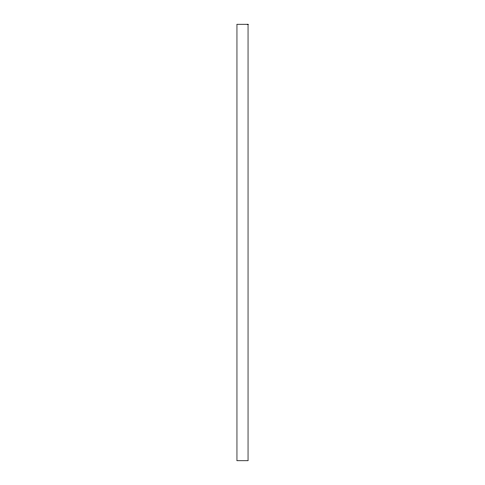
<?xml version="1.0" encoding="UTF-8"?>
<svg xmlns="http://www.w3.org/2000/svg" width="485" height="485" viewBox="0 0 485 485"><rect width="100%" height="100%" fill="white"/><g stroke="black" fill="none" stroke-linecap="round" stroke-linejoin="round"><path stroke-width="0.73" d="M248.047 24.25L236.953 24.25L236.953 460.75L248.047 460.75L248.047 24.25"/></g></svg>
